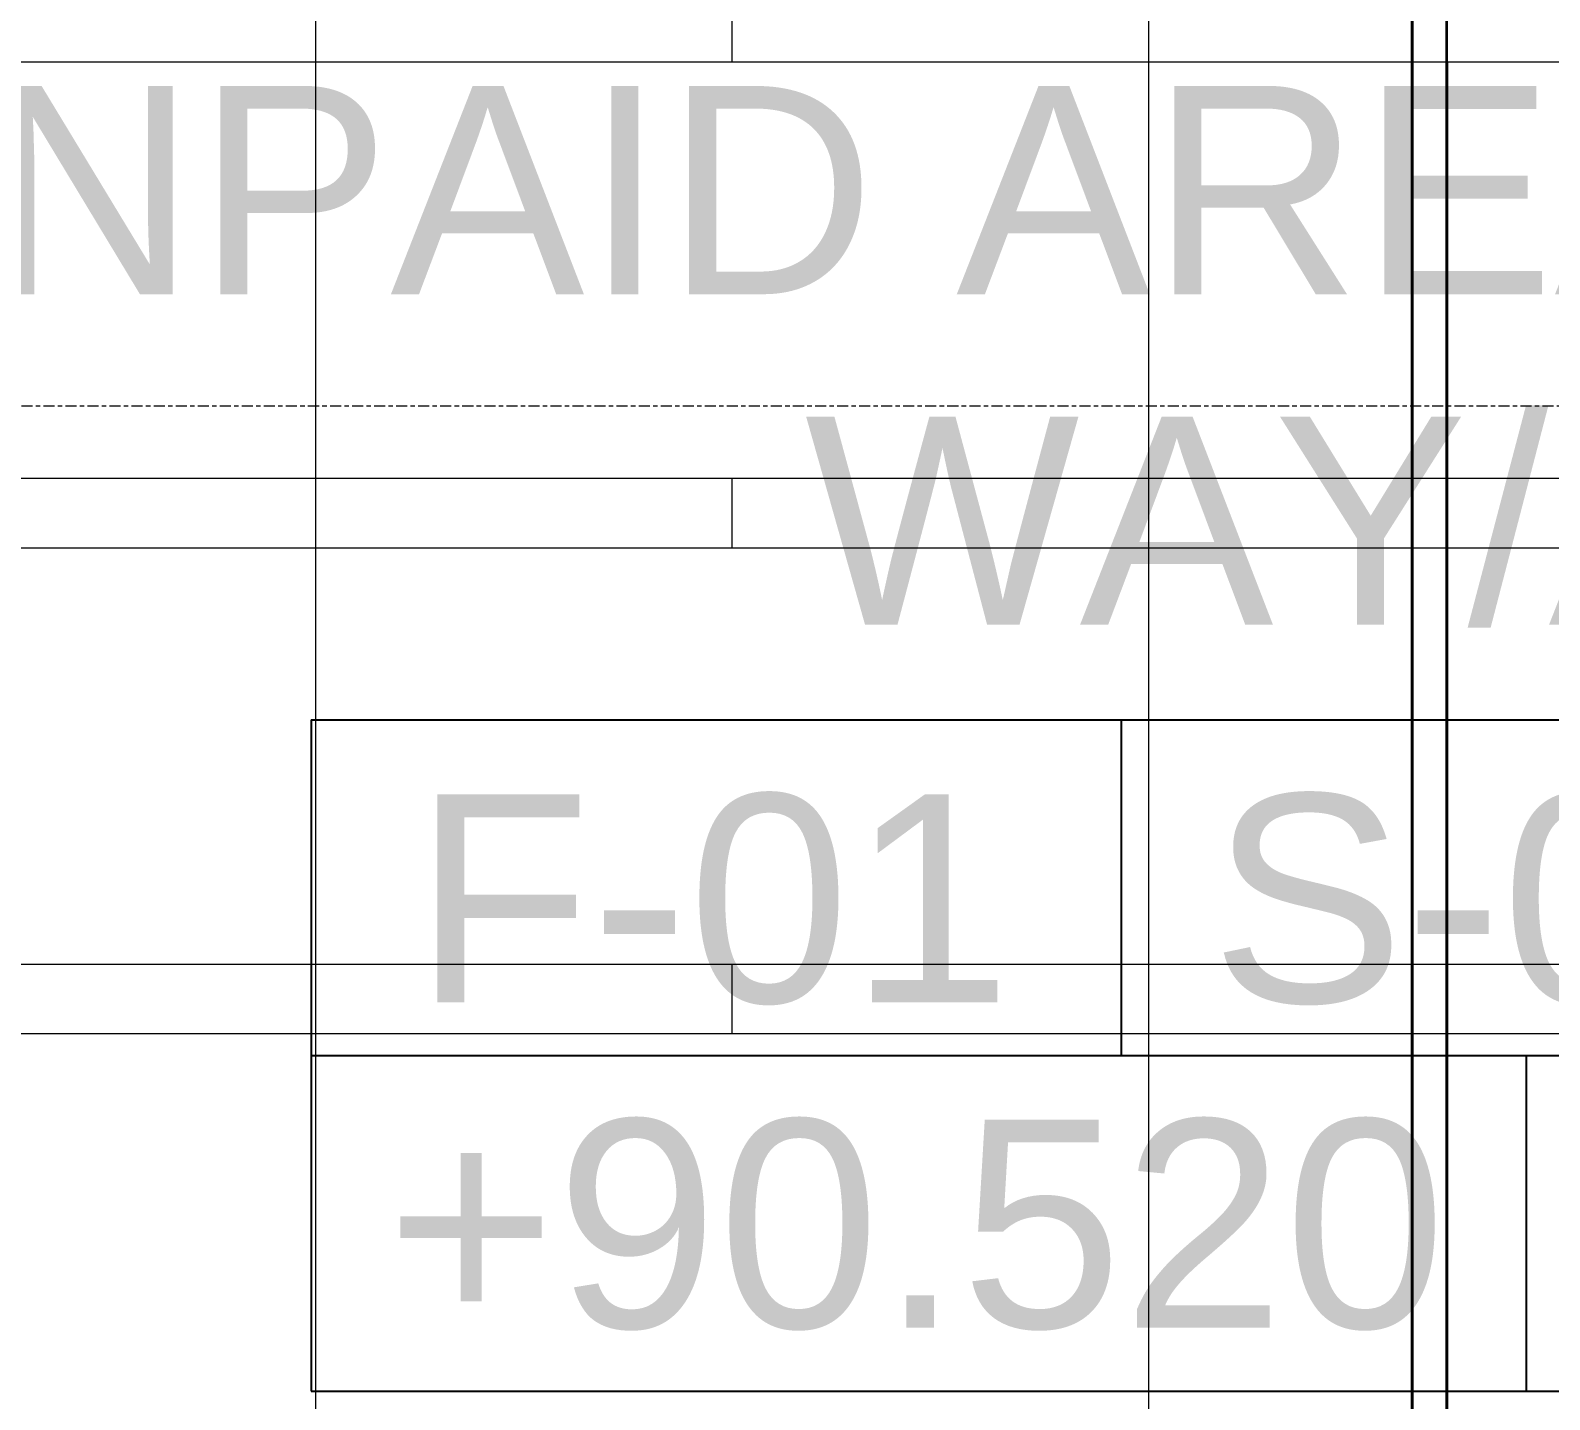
# Model space of a CAD drawing. Header units: millimetres. Extents: x -187664 to 435448, y -313239 to 299894.
# Drawn here: x 131583 to 133771, y -303903 to -301931 of the extents above; entities that cross this region are included whole.
import ezdxf

# ---------------------------------------------------------------- set-up
doc = ezdxf.new("R2010")
doc.units = ezdxf.units.MM
doc.linetypes.add('Centre', pattern=[31.75, 6.35, -4.7625, 15.875, -4.7625])
for name, color, linetype, lineweight in [('A-DOOR-E', 7, 'Continuous', 25), ('A-FLOR-LEVL', 7, 'Continuous', 35), ('A-ROOM-IDEN', 7, 'Continuous', 25), ('A-ROOM-LINE', 7, 'Continuous', 25), ('A-WALL-PATT', 7, 'Continuous', 35), ('WALL-E', 7, 'Continuous', 35)]:
    doc.layers.add(name, color=color, linetype=linetype, lineweight=lineweight)
doc.styles.add('Arial_2', font='arial.ttf', dxfattribs={"height": 300})
pattern_1 = [(0, (132667.9, -304076.8), (0, 1400), []), (0, (132667.9, -303976.8), (0, 1400), []), (0, (132667.9, -303376.8), (0, 1400), []), (0, (132667.9, -303276.8), (0, 1400), []), (90, (132667.9, -304676.8), (-1200, 7e-14), []), (90, (133267.9, -304076.8), (-1200, 700), [100, -600])]

# ---------------------------------------------------------------- blocks, each defined once
blk = doc.blocks.new('DPA_AC-SG-PI - A2_1200x2000 mm-12153081-2120-01 ENTRANCE 1 SECTION A')
at = {"layer": 'A-DOOR-E', "color": 7}
blk.add_line((-849627.4, 92470), (-849627.4, 94470), dxfattribs=at)
blk.add_line((-849627.4, 92470), (-849627.4, 94470), dxfattribs=at)
blk = doc.blocks.new('DPA_Room Tag Box _Longer_ - Standard-4486008-2120-01 ENTRANCE 1 SECTION A')
at = {"layer": 'A-ROOM-LINE', "color": 7}
for p, q in [((-851263.2, 93522.8), (-851263.2, 92556)), ((-851263.2, 93522.8), (-847763.2, 93522.8)), ((-850096.5, 93522.8), (-850096.5, 93039.4)), ((-851263.2, 93039.4), (-847763.2, 93039.4)), ((-849513.2, 93039.4), (-849513.2, 92556)), ((-851263.2, 92556), (-847763.2, 92556))]:
    blk.add_line(p, q, dxfattribs=at)

msp = doc.modelspace()

# ---------------------------------------------------------------- hatches: boundary and pattern name
at = {"layer": 'A-WALL-PATT', "lineweight": 9}
h = msp.add_hatch(dxfattribs=at)
h.set_pattern_fill('FP_5', style=0, pattern_type=2)
h.set_pattern_definition([(0, (129592.9, -304776.8), (0, 1400), []), (0, (129592.9, -304676.8), (0, 1400), []), (0, (129592.9, -304076.8), (0, 1400), []), (0, (129592.9, -303976.8), (0, 1400), []), (90, (129592.9, -305376.8), (-1200, 7e-14), []), (90, (130192.9, -304776.8), (-1200, 700), [100, -600])])
h.paths.add_polyline_path([(130782.88, -303976.753), (130825.38, -303976.753), (130825.38, -301284.487), (130782.88, -301284.487), (130782.88, -303167.927)])
h.paths.add_polyline_path([(130840.38, -303976.753), (133572.88, -303976.753), (133572.88, -300976.753), (130840.38, -300976.753), (130840.38, -301171.753), (131176.059, -301171.753), (131176.059, -301226.753), (131327.602, -301226.753), (131327.602, -301116.753), (131437.602, -301116.753), (131437.602, -301226.753), (131706.02, -301226.753), (131706.02, -301171.753), (132127.602, -301171.753), (132127.602, -301116.753), (132237.602, -301116.753), (132237.602, -301171.753), (132927.602, -301171.753), (132927.602, -301116.753), (133037.602, -301116.753), (133037.602, -301226.753), (133472.873, -301226.753), (133472.873, -301271.753), (133532.873, -301271.753), (133532.873, -301276.753), (132963.02, -301276.753), (132963.02, -301284.487), (131706.02, -301284.487), (131706.02, -301276.753), (131351.88, -301276.753), (131351.88, -301279.753), (131261.88, -301279.134), (131261.88, -301276.753), (131176.059, -301276.753), (131176.059, -301284.487), (130840.38, -301284.487), (130840.38, -303167.927)])
h.paths.add_polyline_path([(130825.38, -301171.753), (130825.38, -300976.753), (130782.88, -300976.753), (130782.88, -301171.753)])
h = msp.add_hatch(dxfattribs=at)
h.set_pattern_fill('FP_6', style=0, pattern_type=2)
h.set_pattern_definition(pattern_1)
h.paths.add_polyline_path([(133572.88, -303976.753), (133622.88, -303976.753), (133622.88, -300976.753), (133572.88, -300976.753), (133572.88, -303167.927)])
h = msp.add_hatch(dxfattribs=at)
h.set_pattern_fill('FP_6', style=0, pattern_type=2)
h.set_pattern_definition(pattern_1)
h.paths.add_polyline_path([(139042.88, -303976.753), (139042.88, -301176.753), (138516.68, -301176.753), (138516.68, -300976.753), (133622.88, -300976.753), (133622.88, -303976.753), (136587.105, -303976.753)])
h.paths.add_polyline_path([(138516.68, -301276.753), (138432.873, -301276.753), (138432.873, -301271.753), (138732.873, -301271.753), (138732.873, -301276.753)])
h.paths.add_polyline_path([(133632.873, -301276.753), (133632.873, -301271.753), (133932.873, -301271.753), (133932.873, -301276.753), (133774.286, -301276.753)])
h.paths.add_polyline_path([(134432.873, -301276.753), (134432.873, -301271.753), (134732.873, -301271.753), (134732.873, -301276.753), (134711.892, -301276.753)])
h.paths.add_polyline_path([(138942.873, -301276.753), (138832.873, -301276.753), (138832.873, -301271.753), (138942.873, -301271.753)])
h.paths.add_polyline_path([(134032.873, -301276.753), (134032.873, -301271.753), (134332.873, -301271.753), (134332.873, -301276.753)])
h.paths.add_polyline_path([(134832.873, -301276.753), (134832.873, -301271.753), (135132.873, -301271.753), (135132.873, -301276.753)])
h.paths.add_polyline_path([(136832.873, -301276.753), (136832.873, -301271.753), (137132.873, -301271.753), (137132.873, -301276.753)])
h.paths.add_polyline_path([(136432.873, -301276.753), (136432.873, -301271.753), (136732.873, -301271.753), (136732.873, -301276.753), (136587.105, -301276.753)])
h.paths.add_polyline_path([(136032.873, -301276.753), (136032.873, -301271.753), (136332.873, -301271.753), (136332.873, -301276.753)])
h.paths.add_polyline_path([(135632.873, -301276.753), (135632.873, -301271.753), (135932.873, -301271.753), (135932.873, -301276.753)])
h.paths.add_polyline_path([(137532.873, -301276.753), (137232.873, -301276.753), (137232.873, -301271.753), (137532.873, -301271.753)])
h.paths.add_polyline_path([(135232.873, -301276.753), (135232.873, -301271.753), (135532.873, -301271.753), (135532.873, -301276.753)])
h.paths.add_polyline_path([(137932.873, -301276.753), (137632.873, -301276.753), (137632.873, -301271.753), (137932.873, -301271.753)])
h.paths.add_polyline_path([(138032.873, -301276.753), (138032.873, -301271.753), (138332.873, -301271.753), (138332.873, -301276.753)])

# ---------------------------------------------------------------- linework, layer by layer
at = {"layer": 'A-FLOR-LEVL', "color": 7, "linetype": 'Centre', "lineweight": 9}
msp.add_line((80346.074, -302471.753), (144086.793, -302471.753), dxfattribs=at)
at = {"layer": 'WALL-E', "color": 7}
for p, q in [((133622.88, -303976.753), (133622.88, -299646.753)), ((133572.88, -300976.753), (133572.88, -303976.753)), ((133572.88, -303976.753), (133572.88, -300976.753)), ((133622.88, -303976.753), (133622.88, -300976.753)), ((133572.88, -303976.753), (133572.88, -301976.753)), ((133572.88, -301976.753), (133572.88, -303976.753)), ((133622.88, -303976.753), (133622.88, -301976.753)), ((133622.88, -301976.753), (133622.88, -303976.753)), ((133622.88, -303976.753), (133622.88, -301976.753)), ((133622.88, -301976.753), (133622.88, -303976.753))]:
    msp.add_line(p, q, dxfattribs=at)

# ---------------------------------------------------------------- block references
at = {"layer": 'A-DOOR-E', "color": 7}
msp.add_blockref('DPA_AC-SG-PI - A2_1200x2000 mm-12153081-2120-01 ENTRANCE 1 SECTION A', (983250.254, -396446.753), dxfattribs=at)
at = {"layer": 'A-ROOM-IDEN', "color": 7}
msp.add_blockref('DPA_Room Tag Box _Longer_ - Standard-4486008-2120-01 ENTRANCE 1 SECTION A', (983250.254, -396446.753), dxfattribs=at)

# ---------------------------------------------------------------- texts
at = {"layer": 'A-ROOM-IDEN', "color": 7, "lineweight": 9, "char_height": 300, "attachment_point": 1, "style": 'Arial_2'}
for s, insert, width in [('UNPAID AREA/PASSAGE', (131216.581, -302010.718), 6100.84187), ('WAY/ADIT', (132698.248, -302486.968), 2517.29875), ('F-01', (132134.437, -303030.993), 1058.2275), ('S-08', (133282.622, -303030.993), 1090.295), ('+90.520', (132095.344, -303499.709), 1883.96562)]:
    msp.add_mtext(s, dxfattribs=dict(at, insert=insert, width=width))

doc.saveas('drawing.dxf')
